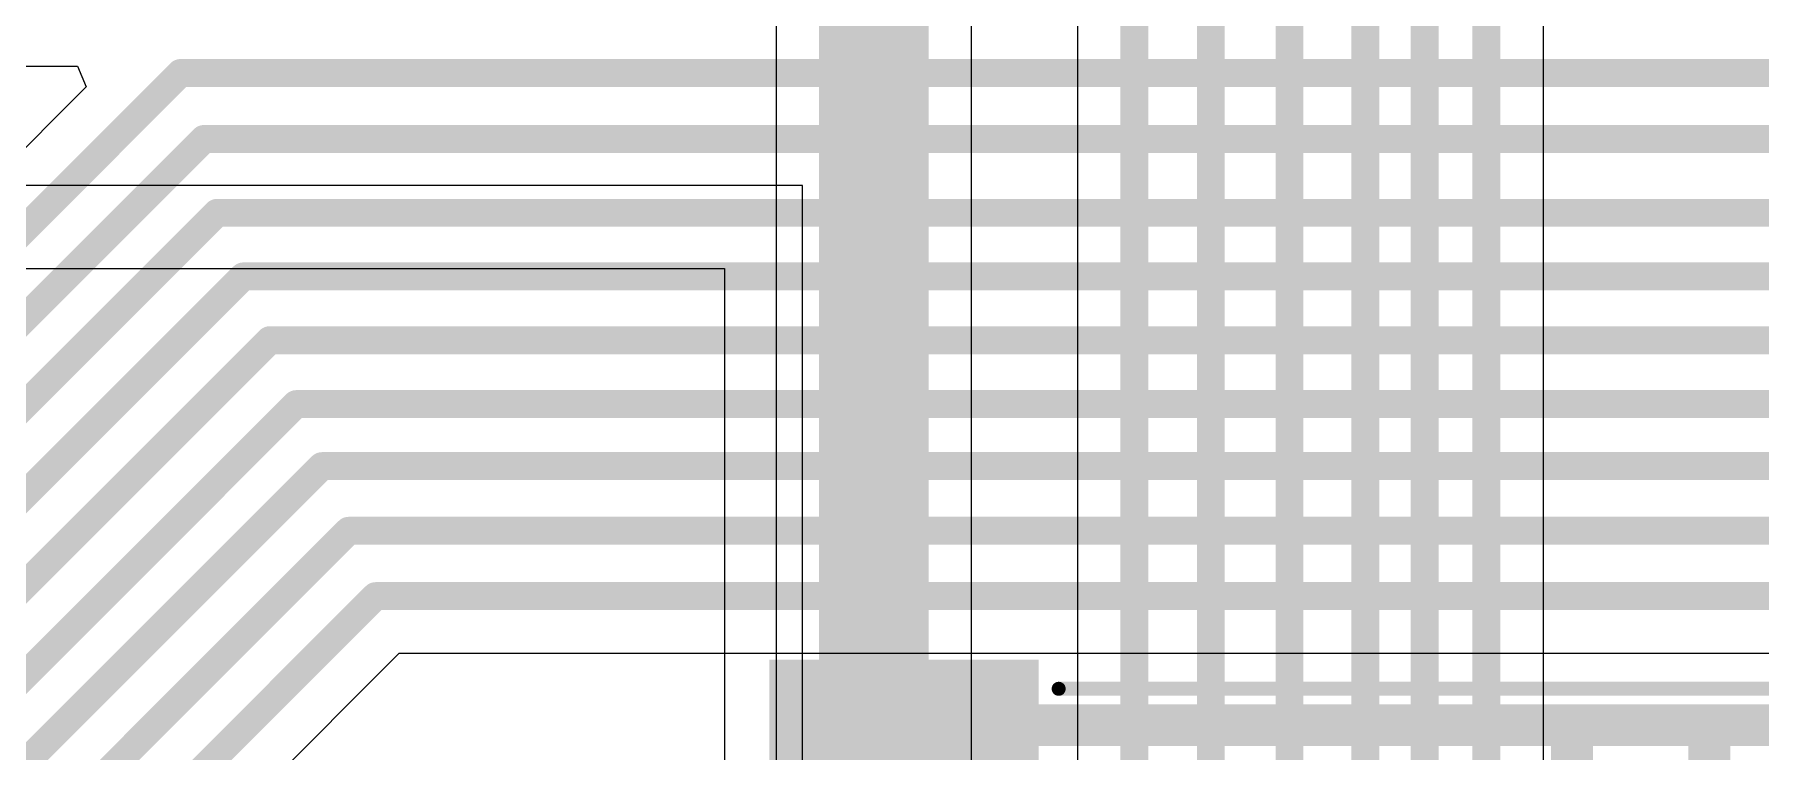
# Model space of a CAD drawing. Header units: inches. Extents: x -36 to 349, y -11 to 240.
# Drawn here: x 16.67 to 32.37, y 59.19 to 65.71 of the extents above; entities that cross this region are included whole.
import ezdxf

# ---------------------------------------------------------------- set-up
doc = ezdxf.new("R2010")
doc.units = ezdxf.units.IN
for name, color, linetype in [('Bottom Layer', 5, 'Continuous'), ('Layer 2', 76, 'Continuous'), ('Top Layer', 1, 'Continuous'), ('Top Overlay', 2, 'Continuous'), ('Top Paste', 8, 'Continuous'), ('Top Solder', 216, 'Continuous')]:
    doc.layers.add(name, color=color, linetype=linetype)

# ---------------------------------------------------------------- blocks, each defined once
blk = doc.blocks.new('HC_1_25_12PLT_340')
at = {"layer": 'Top Layer'}
blk.add_hatch(color=1, dxfattribs=at).paths.add_polyline_path([(8.025, -0.13), (10.375, -0.13), (10.375, -2.63), (8.025, -2.63)])
at = {"layer": 'Top Paste'}
blk.add_hatch(color=8, dxfattribs=at).paths.add_polyline_path([(8.025, -0.13), (10.375, -0.13), (10.375, -2.63), (8.025, -2.63)])
at = {"layer": 'Top Solder'}
blk.add_hatch(color=216, dxfattribs=at).paths.add_polyline_path([(7.975, -0.08), (10.425, -0.08), (10.425, -2.68), (7.975, -2.68)])
at = {"layer": 'Top Overlay'}
blk.add_lwpolyline([(7.794, -2.415, 0.127, 0.127, 0), (-7.794, -2.415, 0.127, 0.127, 0)], format="xyseb", dxfattribs=at)
blk.add_lwpolyline([(7.762, -2.415, 0.0635, 0.0635, 1), (7.826, -2.415, 0.0635, 0.0635, 1)], format="xyseb", close=True, dxfattribs=at)

msp = doc.modelspace()

# ---------------------------------------------------------------- linework, layer by layer
at = {"layer": 'Bottom Layer'}
for p, q in [((23.417, 81.88), (23.417, 57.156)), ((25.194, 57.531), (25.194, 74.825)), ((26.156, 74.472), (26.156, 57.56)), ((30.395, 51.671), (30.395, 74.526))]:
    msp.add_line(p, q, dxfattribs=at)
for points in [[(26.674, 49.303, 0.254, 0.254, 0), (26.674, 89.292, 0.254, 0.254, 0)], [(27.37, 49.736, 0.254, 0.254, 0), (27.37, 88.888, 0.254, 0.254, 0)], [(24.305, 56.554, 1, 1, 0), (24.305, 82.248, 1, 1, 0)], [(28.086, 50.714, 0.254, 0.254, 0), (28.086, 75.482, 0.254, 0.254, 0)], [(28.775, 51, 0.254, 0.254, 0), (28.775, 75.197, 0.254, 0.254, 0)], [(29.316, 51.224, 0.254, 0.254, 0), (29.316, 74.973, 0.254, 0.254, 0)], [(29.877, 51.456, 0.254, 0.254, 0), (29.877, 74.74, 0.254, 0.254, 0)]]:
    msp.add_lwpolyline(points, format="xyseb", dxfattribs=at)
at = {"layer": 'Layer 2'}
for p, q in [((23.656, 64.338), (0.544, 64.338)), ((23.656, 54.698), (23.656, 64.338)), ((5.312, 63.582), (22.945, 63.582)), ((22.945, 63.582), (22.945, 54.564))]:
    msp.add_line(p, q, dxfattribs=at)
at = {"layer": 'Top Layer'}
for p, q in [((6.894, 65.422), (17.062, 65.422)), ((17.062, 65.422), (17.14, 65.234)), ((17.14, 65.234), (14.486, 62.581)), ((17.628, 57.726), (19.988, 60.086)), ((19.988, 60.086), (41.115, 60.086))]:
    msp.add_line(p, q, dxfattribs=at)
for points in [[(14.701, 62.063, 0.254, 0.254, 0), (17.999, 65.361, 0.254, 0.254, 0)], [(17.999, 65.361, 0.254, 0.254, 0), (39.478, 65.361, 0.254, 0.254, 0)], [(14.26, 60.81, 0.254, 0.254, 0), (18.212, 64.761, 0.254, 0.254, 0)], [(18.212, 64.761, 0.254, 0.254, 0), (39.622, 64.761, 0.254, 0.254, 0)], [(7.841, 53.599, 0.254, 0.254, 0), (18.33, 64.089, 0.254, 0.254, 0)], [(18.33, 64.089, 0.254, 0.254, 0), (39.672, 64.089, 0.254, 0.254, 0)], [(6.092, 51.034, 0.254, 0.254, 0), (18.569, 63.511, 0.254, 0.254, 0)], [(18.569, 63.511, 0.254, 0.254, 0), (39.911, 63.511, 0.254, 0.254, 0)], [(6.263, 50.384, 0.254, 0.254, 0), (18.81, 62.931, 0.254, 0.254, 0)], [(18.81, 62.931, 0.254, 0.254, 0), (40.152, 62.931, 0.254, 0.254, 0)], [(6.951, 50.251, 0.254, 0.254, 0), (19.05, 62.35, 0.254, 0.254, 0)], [(19.05, 62.35, 0.254, 0.254, 0), (40.392, 62.35, 0.254, 0.254, 0)], [(7.612, 50.114, 0.254, 0.254, 0), (19.284, 61.786, 0.254, 0.254, 0)], [(19.284, 61.786, 0.254, 0.254, 0), (40.626, 61.786, 0.254, 0.254, 0)], [(8.239, 49.91, 0.254, 0.254, 0), (19.527, 61.198, 0.254, 0.254, 0)], [(19.527, 61.198, 0.254, 0.254, 0), (40.869, 61.198, 0.254, 0.254, 0)], [(8.915, 49.746, 0.254, 0.254, 0), (19.773, 60.604, 0.254, 0.254, 0)], [(19.773, 60.604, 0.254, 0.254, 0), (41.115, 60.604, 0.254, 0.254, 0)], [(24.58, 58.726, 0.381, 0.381, 0), (25.285, 59.43, 0.381, 0.381, 0)], [(25.285, 59.43, 0.381, 0.381, 0), (30.655, 59.43, 0.381, 0.381, 0)], [(30.655, 59.43, 0.381, 0.381, 0), (31.905, 59.43, 0.381, 0.381, 0)], [(30.655, 57.346, 0.381, 0.381, 0), (30.655, 59.43, 0.381, 0.381, 0)], [(31.905, 57.346, 0.381, 0.381, 0), (31.905, 59.43, 0.381, 0.381, 0)], [(31.905, 59.43, 0.381, 0.381, 0), (42.276, 59.43, 0.381, 0.381, 0)]]:
    msp.add_lwpolyline(points, format="xyseb", dxfattribs=at)
for points in [[(17.935, 65.361, 0.127, 0.127, 1), (18.062, 65.361, 0.127, 0.127, 1)], [(17.935, 65.361, 0.127, 0.127, 1), (18.062, 65.361, 0.127, 0.127, 1)], [(18.148, 64.761, 0.127, 0.127, 1), (18.275, 64.761, 0.127, 0.127, 1)], [(18.148, 64.761, 0.127, 0.127, 1), (18.275, 64.761, 0.127, 0.127, 1)], [(18.267, 64.089, 0.127, 0.127, 1), (18.394, 64.089, 0.127, 0.127, 1)], [(18.267, 64.089, 0.127, 0.127, 1), (18.394, 64.089, 0.127, 0.127, 1)], [(18.506, 63.511, 0.127, 0.127, 1), (18.633, 63.511, 0.127, 0.127, 1)], [(18.506, 63.511, 0.127, 0.127, 1), (18.633, 63.511, 0.127, 0.127, 1)], [(18.746, 62.931, 0.127, 0.127, 1), (18.873, 62.931, 0.127, 0.127, 1)], [(18.746, 62.931, 0.127, 0.127, 1), (18.873, 62.931, 0.127, 0.127, 1)], [(18.987, 62.35, 0.127, 0.127, 1), (19.114, 62.35, 0.127, 0.127, 1)], [(18.987, 62.35, 0.127, 0.127, 1), (19.114, 62.35, 0.127, 0.127, 1)], [(19.221, 61.786, 0.127, 0.127, 1), (19.348, 61.786, 0.127, 0.127, 1)], [(19.221, 61.786, 0.127, 0.127, 1), (19.348, 61.786, 0.127, 0.127, 1)], [(19.464, 61.198, 0.127, 0.127, 1), (19.591, 61.198, 0.127, 0.127, 1)], [(19.464, 61.198, 0.127, 0.127, 1), (19.591, 61.198, 0.127, 0.127, 1)], [(19.71, 60.604, 0.127, 0.127, 1), (19.837, 60.604, 0.127, 0.127, 1)], [(19.71, 60.604, 0.127, 0.127, 1), (19.837, 60.604, 0.127, 0.127, 1)], [(25.189, 59.43, 0.191, 0.191, 1), (25.38, 59.43, 0.191, 0.191, 1)], [(25.189, 59.43, 0.191, 0.191, 1), (25.38, 59.43, 0.191, 0.191, 1)], [(30.56, 59.43, 0.191, 0.191, 1), (30.75, 59.43, 0.191, 0.191, 1)], [(30.56, 59.43, 0.191, 0.191, 1), (30.75, 59.43, 0.191, 0.191, 1)], [(30.56, 59.43, 0.191, 0.191, 1), (30.75, 59.43, 0.191, 0.191, 1)], [(31.81, 59.43, 0.191, 0.191, 1), (32, 59.43, 0.191, 0.191, 1)], [(31.81, 59.43, 0.191, 0.191, 1), (32, 59.43, 0.191, 0.191, 1)], [(31.81, 59.43, 0.191, 0.191, 1), (32, 59.43, 0.191, 0.191, 1)]]:
    msp.add_lwpolyline(points, format="xyseb", close=True, dxfattribs=at)

# ---------------------------------------------------------------- block references
at = {"rotation": 180}
msp.add_blockref('HC_1_25_12PLT_340', (33.78, 57.346), dxfattribs=at)

doc.saveas('drawing.dxf')
